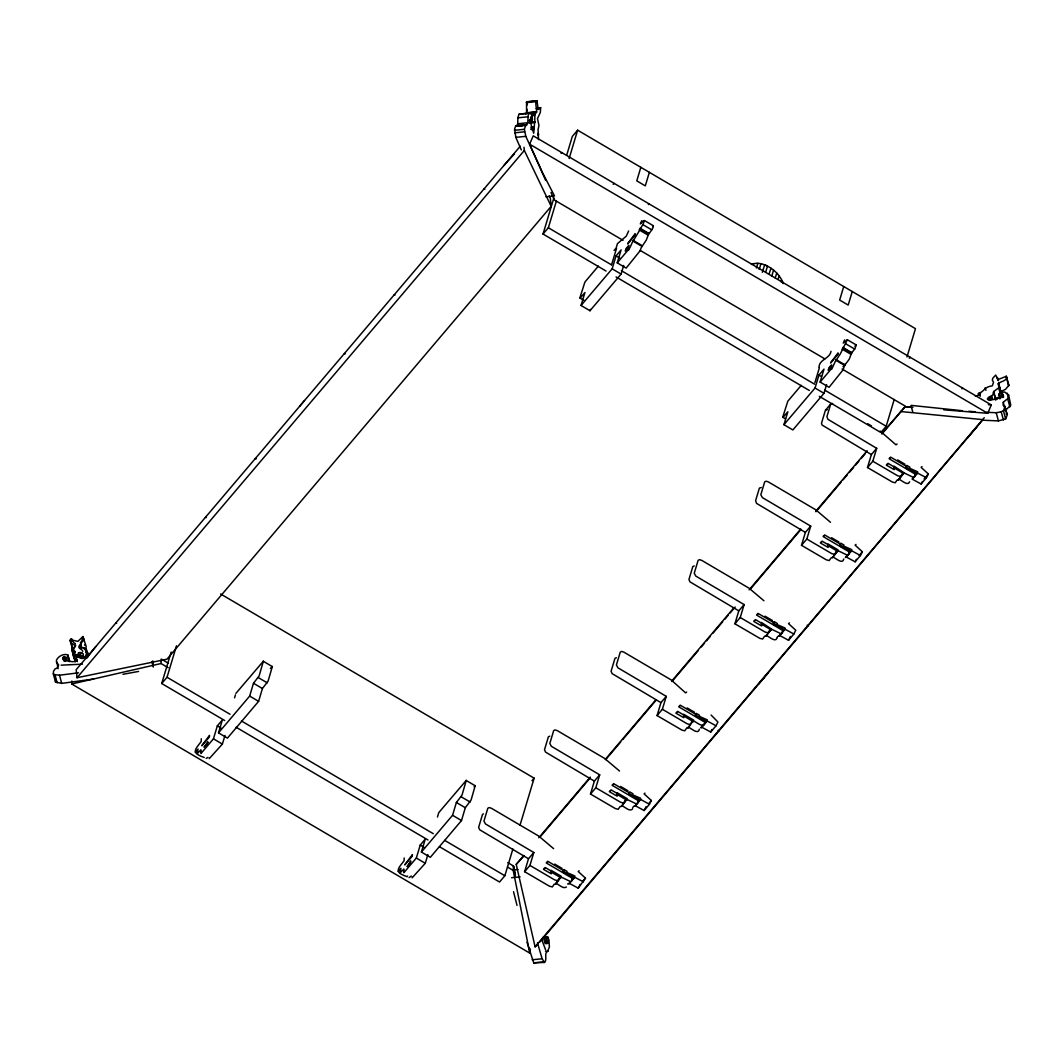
<?xml version="1.0" encoding="UTF-8"?>
<svg xmlns="http://www.w3.org/2000/svg" width="1064" height="1064" viewBox="0 0 1064 1064"><rect width="100%" height="100%" fill="white"/><g stroke="black" fill="none" stroke-linecap="round" stroke-linejoin="round"><path stroke-width="1.5" d="M999.907 398.92L998.803 394.824L1000.16 392.549L1004.602 391.991L1008.592 394.997L1007.661 398.747L1003.312 402.139L1003.153 405.264L1005.054 406.674L1007.262 414.84L1005.64 418.937L998.431 420.905L982.245 420.174M553.626 848.66L538.716 836.065L491.475 808.308L489.227 807.549L487.817 808.228L483.947 821.129L485.49 823.948L533.822 852.49L528.502 858.754L524.619 871.695L549.463 886.219L552.336 886.937L553.945 884.636A3.977 2.514 40.3 0 1 554.118 884.237L555.594 884.024L561.1 877.042L570.384 881.511L571.661 881.019L572.512 878.199A2.74 1.729 40.3 0 1 572.711 877.866L574.281 877.72L574.799 875.951L566.7 872.427L567.019 871.376L563.893 869.541L563.601 870.498M619.501 771.014L604.591 758.406L557.35 730.662L555.102 729.904L553.692 730.569L549.822 743.47L551.365 746.303L599.697 774.831L594.377 781.109L590.493 794.037L615.351 808.574L618.211 809.292L619.82 806.978A3.977 2.514 40.3 0 1 619.993 806.579L621.469 806.379L626.975 799.383L636.259 803.865L637.522 803.426L638.387 800.554A2.74 1.729 40.3 0 1 638.586 800.208L640.156 800.062L640.688 798.306L632.575 794.781L632.894 793.731L629.768 791.882L629.476 792.84M693.555 720.913C696.348 721.977 704.501 729.452 704.966 722.07A2.74 1.729 40.3 0 1 705.166 721.738L706.735 721.578L707.254 719.823L699.154 716.298L699.474 715.247L696.335 713.412L696.056 714.356M764.511 636.232L765.894 636.126L771.4 629.143L780.683 633.612L781.96 633.12L782.811 630.3A2.74 1.729 40.3 0 1 783.011 629.968L784.58 629.822L785.112 628.053L777.013 624.528L777.319 623.477L774.193 621.642L773.9 622.6M831.463 557.576L832.474 557.642L837.98 550.66L847.263 555.142L848.54 554.637L849.391 551.817A2.74 1.729 40.3 0 1 849.591 551.485L851.16 551.338L851.692 549.569L843.579 546.045L843.898 544.994L840.773 543.159L840.48 544.116M897.457 479.784L898.468 479.851L903.988 472.868L913.271 477.337L914.548 476.845L915.386 474.025A2.74 1.729 40.3 0 1 915.599 473.693L917.155 473.533L917.687 471.778L909.587 468.253L909.906 467.202L906.767 465.367L906.488 466.311M407.193 866.575L410.717 860.896L410.478 861.68A4.708 0.971 -59.6 0 1 410.611 861.694L410.558 862.332A4.096 0.851 -59.6 0 1 410.345 862.824L407.312 866.442M206.177 758.433L207.932 757.408M409.068 877.64L411.329 876.018M526.56 113.369L526.56 101.891L537.001 100.681L538.224 109.565L540.685 107.717L540.326 112.451L537.48 118.623L538.956 125.446L538.065 129.555L538.517 139.677M530.311 122.826L534.766 122.32L534.886 114.047C539.195 111.108 533.543 103.833 537.001 100.681M75.079 659.254L74.041 658.39L71.86 649.08C79.906 643.374 70.224 646.247 70.171 640.328L71.301 638.706L73.07 640.275L77.911 641.393L82.939 636.511L84.016 639.557L80.784 643.747L81.888 647.83M74.041 658.39L71.86 649.08M529.154 120.87L532.013 120.591L532.412 119.54L532.146 115.776L530.125 112.864L518.993 114.22L517.809 117.825L517.796 123.757L516.625 126.297M530.125 112.864L528.21 114.752L527.784 122.759L526.614 125.299L517.649 126.044M407.605 876.111L407.1 876.683C393.84 872.148 397.71 869.035 404.067 860.789L404.174 857.956M1005.467 411.276L1003.312 402.139M530.045 948.676L529.779 953.118L71.7 683.992L71.873 681.026M168.179 667.727L161.023 663.524L161.289 659.068L168.445 663.284M529.779 953.118L513.207 870.432L513.46 865.976L507.741 862.625M532.013 120.591L530.697 116.934L530.417 122.267L533.689 133.266L534.633 122.4M58.121 668.658L56.419 660.119C58.334 656.235 63.494 653.416 67.737 654.852L69.732 661.343M82.779 651.407C82.793 649.186 76.555 648.521 79.614 645.117A11.611 6.996 -15.1 0 1 80.106 644.531M1002.767 397.51L1002.115 394.159L1003.365 395.569C999.016 400.17 977.43 402.671 992.938 394.957C992.659 390.408 997.088 389.943 999.442 386.99C994.853 380.832 1006.478 382.814 1006.677 377.095L1006.185 376.337L997.899 379.622L995.718 375.06L992.752 378.265L992.34 380.127L993.537 382.282L992.326 385.846C983.535 387.043 985.211 391.126 978.175 393.64L978.707 394.944L975.382 396.34M521.333 149.931L515.801 137.349L514.604 128.81L515.907 125.632L526.215 125.18M545.965 196.8L554.517 195.949L542.76 173.153L525.789 136.338L524.379 129.316L525.895 124.634M201.282 738.749L201.176 741.581C194.699 749.974 191.041 752.86 204.208 757.488M567.617 883.945L569.173 883.253L578.244 888.174L585.466 878.133L578.231 871.549L579.095 870.778M633.678 806.246L634.836 806.326L640.368 799.33L649.439 804.264L651.341 800.474L644.106 793.89L644.97 793.132M700.75 727.763L706.948 720.86L716.019 725.781L717.921 722.004L711.111 715.035M778.343 635.979L779.26 636.086L784.793 629.09L793.864 634.011L795.766 630.234L788.53 623.65L789.395 622.879M526.986 942.225L533.729 962.854L544.568 962.441C547.574 959.502 543.744 953.038 547.495 951.495L549.41 947.04L548.957 939.858L547.601 936.786L543.332 937.211L546.324 943.462L547.84 943.303C548.598 938.9 547.601 941.959 544.475 941.826M1005.054 406.674L1003.432 410.771L1001.211 411.808L996.223 412.726L986.514 412.287M551.046 870.964L545.18 867.519L544.835 868.277A5.905 3.724 40.3 0 0 544.303 868.251L543.518 869.035A3.418 2.155 40.3 0 0 543.624 869.421L551.312 873.823L551.179 870.352L561.207 876.244L555.594 884.024M616.921 793.305L611.055 789.86L610.709 790.619A5.905 3.724 40.3 0 0 610.177 790.592L609.393 791.39A3.418 2.155 40.3 0 0 609.499 791.776L617.187 796.178L617.053 792.693L627.082 798.585L621.469 806.379M683.5 714.835L677.622 711.39L677.276 712.149A5.905 3.724 40.3 0 0 676.744 712.109L675.973 712.907A3.418 2.155 40.3 0 0 676.079 713.292L683.766 717.695L683.633 714.223L693.648 720.115L688.049 727.896L686.865 727.856M761.345 623.065L755.48 619.62L755.134 620.379A5.905 3.724 40.3 0 0 754.602 620.352L753.817 621.137A3.418 2.155 40.3 0 0 753.924 621.522L761.625 625.938L761.478 622.453L771.334 628.93M827.925 544.582L822.06 541.137L821.714 541.895A5.905 3.724 40.3 0 0 821.182 541.869L820.397 542.653A3.418 2.155 40.3 0 0 820.504 543.052L828.191 547.455L828.058 543.97L838.086 549.862L832.474 557.642M893.92 466.79L888.054 463.332L887.709 464.103A5.905 3.724 40.3 0 0 887.177 464.064L886.405 464.862A3.418 2.155 40.3 0 0 886.498 465.247L894.199 469.65L894.066 466.178L903.908 472.655M547.322 941.547L546.736 938.475L547.601 936.786M55.754 679.417L55.514 681.997L61.712 683.381L93.725 679.032M998.271 383.625L1000.479 391.805L1005.507 389.344L1008.898 385.274L1006.318 376.297M235.876 693.422L263.38 661.17L259.111 675.946L253.485 683.261L249.668 696.082L218.506 732.857L227.457 738.11L258.605 701.336L262.422 688.514L268.062 681.199L272.357 666.503L271.759 666.902M437.437 817.059L438.78 812.617L466.271 780.378L462.002 795.141L456.376 802.469L452.559 815.29L421.397 852.051L430.348 857.305L461.497 820.544L465.314 807.722L471.099 800.008L475.209 785.631L474.092 786.761M224.703 720.541L161.715 683.527L171.158 652.059M161.715 683.527L167.035 677.263L176.478 645.795M195.257 752.235L198.064 749.056L197.305 753.538L200.963 749.827L200.95 750.945A5.652 1.17 -59.6 0 1 200.87 751.251L200.897 753.472A7.847 1.623 -59.6 0 0 201.402 753.006L213.438 738.828L217.322 725.887L222.389 719.902L218.506 732.857M234.546 697.864L235.437 694.898M209.342 758.113A8.352 1.716 -59.6 0 0 209.289 758.592L222.376 744.082L224.97 735.45M606.028 271.041L543.039 234.04L553.905 197.838M566.647 155.344L572.312 136.471L577.632 130.194L915.466 328.67L906.967 356.999M543.039 234.04L548.359 227.763L556.392 201.016M569.134 158.523L577.632 130.194M623.69 265.455L621.097 274.086L589.975 310.728L581.037 305.474L584.947 292.534L580.053 298.226L580 297.468L584.907 282.053L598.367 266.12M398.149 871.429L400.955 868.251L400.197 872.733L403.854 869.035L403.854 870.139A5.652 1.17 -59.6 0 1 403.761 870.458L403.788 872.679A7.847 1.623 -59.6 0 0 404.293 872.214L416.33 858.036L420.214 845.095L425.281 839.11L421.397 852.051M589.975 310.728L590.374 309.438M412.233 877.321A8.352 1.716 -59.6 0 0 412.18 877.787L425.281 863.29L427.861 854.658M611.561 264.896L616.535 248.311M640.834 167.327L636.777 180.867L645.303 185.868L649.359 172.341M581.037 305.474L612.159 268.833L616.043 255.892L621.11 249.907L617.226 262.848L626.164 268.101L640.129 250.732A8.352 1.716 -59.6 0 0 640.501 249.787L640.954 248.298A5.652 1.17 -59.6 0 1 641.073 247.952L646.313 240.052L648.934 233.242M626.337 248.364L626.098 249.136A4.708 0.971 -59.6 0 0 625.832 249.628L625.326 250.811A4.096 0.851 -59.6 0 0 625.299 251.077L628.505 247.314L628.877 245.345L626.337 248.364L628.891 249.854M617.226 262.848L629.196 248.737A7.847 1.623 -59.6 0 0 629.901 247.779L632.016 243.044A5.652 1.17 -59.6 0 1 632.122 242.698C633.506 240.171 652.112 211.031 640.355 223.892L641.752 220.714M439.419 846.691L499.548 882.016L504.855 875.739L512.888 848.992M519.964 825.385L534.128 778.17L220.647 593.991M524.619 871.695L529.938 865.418L533.822 852.49M547.495 862.013L547.721 861.268L563.122 870.325L562.962 871.203A4.296 2.713 40.3 0 1 563.268 871.576L563.614 872.56A6.171 3.897 40.3 0 1 563.455 873.025L546.324 862.997A5.506 3.471 40.3 0 1 546.417 862.545L547.109 862.026M590.493 794.037L595.813 787.772L599.697 774.831M566.434 886.99C563.282 889.491 558.799 884.197 555.78 883.306M753.472 264.351L753.658 263.726A27.837 17.569 40.3 0 0 751.676 264.338M756.358 267.955L757.834 263.34A18.873 11.917 40.3 0 1 760.933 263.739L759.204 269.458M762.329 272.304L764.657 264.87A18.753 11.837 40.3 0 1 767.157 266L767.516 266.186A20.15 12.715 40.3 0 1 770.841 268.141L771.187 268.367M765.668 272.251L767.49 266.173A18.687 11.797 40.3 0 0 764.657 264.87L764.205 264.697A18.74 11.824 40.3 0 0 761.066 263.766L760.654 263.686M613.369 784.354L613.596 783.623L628.997 792.68L628.837 793.544A4.296 2.713 40.3 0 1 629.157 793.93L629.462 795.034A6.171 3.897 40.3 0 1 629.329 795.38L612.199 785.338A5.506 3.471 40.3 0 1 612.292 784.899L612.984 784.381M769.285 273.408L770.961 268.208A18.607 11.744 40.3 0 1 773.568 270.136L773.9 270.402A17.623 11.119 40.3 0 1 776.574 272.876L776.906 273.235M771.772 276.121L773.568 270.136M775.204 277.93L776.773 273.089A17.915 11.305 40.3 0 1 779.127 275.909L778.343 278.542M781.269 282.04L781.654 279.965A21.24 13.406 40.3 0 0 779.353 276.201L779.021 275.749M686.426 728.414L684.777 730.808L681.918 730.09L657.073 715.567L660.943 702.626L666.264 696.361L617.931 667.82L616.402 665L620.272 652.099L621.682 651.421L623.93 652.179L671.171 679.923L685.575 692.877L686.652 692.039M632.309 809.332C629.117 811.832 624.688 806.512 621.655 805.661M632.628 808.268L633.04 806.991M657.073 715.567L662.38 709.289L666.264 696.361M688.049 727.896L690.363 724.664M826.582 384.663L823.988 393.294L792.866 429.936L783.929 424.682L787.852 411.741L782.944 417.434L782.891 416.676L787.799 401.248L801.259 385.328M699.381 729.212C698.21 735.251 690.922 727.949 688.235 727.178M764.245 636.738L762.635 639.038L759.776 638.32L734.918 623.797L738.802 610.856L744.122 604.591L695.789 576.063L694.247 573.23L698.117 560.329L699.527 559.664L701.788 560.409L749.016 588.166L763.925 600.761M734.918 623.797L740.238 617.519L744.122 604.591M819.014 367.279C819.107 359.393 829.84 358.754 831.011 351.306M814.904 382.601L819.44 367.519M843.725 286.535L839.669 300.061L848.194 305.075L852.251 291.536M783.929 424.682L815.051 388.028L818.934 375.087L824.001 369.115L820.118 382.056L829.069 387.309L843.021 369.926A8.352 1.716 -59.6 0 0 843.393 368.995L843.845 367.492A5.652 1.17 -59.6 0 1 843.965 367.147L845.135 364.207L843.007 366.721M757.794 614.114L758.02 613.369L773.435 622.427L773.275 623.304A4.296 2.713 40.3 0 1 773.581 623.677L773.887 624.794A6.171 3.897 40.3 0 1 773.754 625.127L756.624 615.098A5.506 3.471 40.3 0 1 756.717 614.646L757.408 614.141M820.118 382.056L832.168 367.851A7.847 1.623 -59.6 0 0 832.793 366.987L834.908 362.239A5.652 1.17 -59.6 0 1 835.014 361.893L840.254 354.006L847.356 339.735L856.321 345.002L854.698 349.072L851.719 352.796M836.038 359.592L844.976 364.846L849.205 359.26L851.825 352.437M771.4 629.143L765.894 636.126M830.824 558.254L829.215 560.555L826.342 559.85L801.498 545.313L805.381 532.386L810.702 526.108L762.369 497.58L760.827 494.747L764.697 481.846L766.107 481.181L768.354 481.926L815.596 509.683L830.505 522.291M777.053 638.028C775.417 643.055 768.687 636.033 766.08 635.408M777.225 637.442L777.465 636.738M801.498 545.313L806.818 539.049L810.702 526.108M836.144 551.99L834.535 554.291L831.662 553.573L806.818 539.049M896.859 480.369L895.21 482.763L892.35 482.045L867.493 467.522L871.376 454.581L876.696 448.316L827.885 419.309L826.928 416.596L830.705 404.041L832.646 403.442M867.493 467.522L872.812 461.244L876.696 448.316M843.805 558.972C842.675 565.037 835.267 557.629 832.66 556.938M855.975 544.409L855.11 545.167L862.345 551.751L860.444 555.528L851.373 550.607L845.428 557.536M819.32 396.353L880.872 432.516L886.192 426.252L894.212 399.492M903.988 472.868L898.468 479.851M909.64 481.753C907.871 486.7 901.408 479.864 898.668 479.133M72.778 650.011L70.437 639.57M648.827 233.588C649.466 233.827 655.491 224.411 652.644 226.406M85.519 649.599L86.184 646.393L82.832 636.551M71.833 650.224L74.946 652.471L74.134 657.805L77.113 659.587C75.877 663.79 66.088 660.584 62.909 659.427L62.616 658.23L63.973 656.741L64.758 656.674L64.651 657.964L66.207 657.924L68.256 655.889M545.633 180.348L529.646 144.185L533.224 135.82L991.302 404.945L987.725 413.311L943.848 409.826M844.643 339.921L843.247 343.1L847.356 339.735M628.625 230.968L626.284 236.155L617.452 243.629L616.123 248.072L614.088 250.466M89.336 654.706L87.567 652.791M999.774 392.111L999.854 391.924A7.249 4.362 -15.1 0 1 1000.266 391.419L1000.346 391.339M574.44 877.108L583.564 881.91M917.314 472.935L926.438 477.736L928.34 473.946L921.118 467.375L921.969 466.604M578.244 888.174L580.146 884.397M635.048 805.608L644.119 810.529L646.021 806.751M701.628 727.124L710.699 732.045L711.962 729.532M779.473 635.354L788.544 640.289L790.446 636.498M846.053 556.884L855.124 561.805L856.387 559.278M917.381 472.815L912.061 479.079L921.118 484L922.395 481.487M1005.52 410.305L1010.787 405.145L1008.592 394.997M86.038 652.192C87.9 645.981 82.673 651.181 84.362 647.55M88.698 653.828L88.578 654.014A3.325 2.008 -15.1 0 0 88.472 654.28L87.727 653.828L87.315 654.772M534.58 963.452L535.046 962.667M985.118 387.762L985.942 390.355M829.295 367.466L829.002 368.344A4.708 0.971 -59.6 0 0 828.723 368.836L828.218 370.006A4.096 0.851 -59.6 0 0 828.204 370.272C830.784 368.822 834.216 360.856 829.295 367.466L831.849 368.969M830.918 403.748L825.385 410.318L821.514 423.219L822.153 425.095L871.376 454.581M95.773 646.58L86.33 658.51M299.609 406.315L304.503 400.529M758.765 683.952L763.659 678.167M967.495 437.903L977.457 426.145M503.871 165.519L514.378 153.934M520.283 146.207L76.182 669.695L77.02 677.728L166.995 659.188L551.179 206.323L550.341 198.29L549.197 195.922M77.02 677.728L524.326 150.45L523.993 147.244M270.456 668.445L271.2 667.554M532 780.683L534.128 778.17M536.974 944.938L535.099 946.854L516.226 864.367L523.741 855.523M538.77 837.807L590.281 777.092M605.296 759.377L655.743 699.926M671.836 680.947L734.08 607.584M749.109 589.868L800.62 529.154M815.636 511.438L867.147 450.724M882.176 433.008L905.105 406.714L911.662 407.366M524.14 855.789L516.226 864.367M539.94 837.155L590.254 777.851M605.695 759.643L620.724 741.941M622.733 739.56L656.262 700.032M671.983 681.505L698.17 650.636M701.322 646.925L704.461 643.228M706.549 640.754L710.247 636.405M713.013 633.147L722.669 621.762M724.81 619.235L728.029 615.444M730.183 612.904L735.171 607.025M750.572 588.871L801.006 529.42M816.035 511.704L841.012 482.258M843.114 479.798L847.303 474.85M849.298 472.496L853.594 467.428M855.682 464.968L858.954 461.111M861.109 458.584L865.391 453.517M881.883 434.085L905.105 406.714L910.292 407.233M572.366 879.489L574.494 876.989M568.961 883.985L574.281 877.72L563.361 871.296M634.836 806.326L640.156 800.062L629.236 793.651M701.415 727.856L706.735 721.578L695.816 715.168M779.26 636.086L784.58 629.822L773.661 623.398M846.904 556.352L851.16 551.338L840.241 544.928M912.899 478.547L917.155 473.533L906.235 467.123M583.338 880.633L585.466 878.133M649.213 802.988L651.341 800.474M859.153 555.514L862.345 551.751M924.084 478.973L928.34 473.946M644.119 810.529L649.439 804.264M710.699 732.045L716.019 725.781M788.544 640.289L793.864 634.011M855.124 561.805L860.444 555.528M921.118 484L926.438 477.736M535.099 946.854L984.28 417.66M539.781 942.066L982.817 419.841M763.207 678.686L768.128 672.913M1002.035 394.784L999.854 395.582L998.803 394.824M580.159 298.173L583.99 300.42M979.292 393.201L978.787 394.119L979.745 394.332A2.567 1.543 -15.1 0 0 980.13 394.159C982.112 392.496 976.446 392.629 980.037 395.928M561.061 153.269L561.805 152.618M613.197 184.325L614.234 183.42M648.335 204.62L649.146 203.929M909.255 358.262L910.292 357.358M897.085 443.981L896.008 444.832L880.167 431.053M961.976 388.812L962.721 388.161M86.636 653.708L85.439 656.023A13.859 8.339 -15.1 0 1 86.118 656.275M80.319 642.816L81.981 640.714L82.354 637.775M854.884 346.146L856.307 344.989M525.616 114.247L526.294 113.782M825.598 410.012L827.327 409.707M79.84 656.781C90.227 653.695 73.669 649.479 79.694 655.69M466.085 780.417L475.036 785.671M84.428 645.077L85.147 644.691M999.389 397.311L995.851 399.559L993.643 391.392M996.436 398.096L996.795 397.923A7.86 4.735 -15.1 0 0 997.66 397.457M1000.785 391.353L998.577 383.173M890.289 457.866L890.595 457.094L906.009 466.152L905.85 467.016A4.296 2.713 40.3 0 1 906.156 467.402L906.462 468.506A6.171 3.897 40.3 0 1 906.342 468.852L889.198 458.823A5.506 3.471 40.3 0 1 889.291 458.371L889.996 457.853M824.294 535.671L824.6 534.899L840.001 543.943L839.842 544.821A4.296 2.713 40.3 0 1 840.148 545.207L840.467 546.311A6.171 3.897 40.3 0 1 840.334 546.643L823.204 536.615A5.506 3.471 40.3 0 1 823.297 536.176L823.988 535.658M679.869 705.911L680.162 705.139L695.577 714.197L695.417 715.075A4.296 2.713 40.3 0 1 695.723 715.447L696.029 716.551A6.171 3.897 40.3 0 1 695.909 716.897L678.779 706.868A5.506 3.471 40.3 0 1 678.872 706.416L679.563 705.898M88.365 654.772L87.607 654.919A2.567 1.543 -15.1 0 1 87.315 654.772M483.442 813.854L482.497 814.492L478.627 827.393L479.678 829.76L528.502 858.754M1008.393 384.503L1008.898 385.274M88.432 656.009L86.118 656.275M71.7 683.992L161.023 663.524M138.573 671.437L122.945 674.297M77.951 656.461L75.517 656.355M84.282 647.63L80.452 647.976L80.784 643.747M82.487 664.149L61.167 665.16M87.687 657.299L85.585 656.874A15.215 9.164 -15.1 0 0 85.067 656.954L84.269 656.86A11.052 6.663 -15.1 0 1 83.537 656.515L82.181 655.863L81.436 656.821A2.806 1.689 -15.1 0 0 81.901 657.392L86.623 658.217M56.286 661.861L58.68 664.96L56.937 668.165L54.982 668.963L53.546 671.251L53.306 673.831L54.956 674.696L59.504 675.214L78.523 672.82M526.56 101.891L536.549 100.894M526.321 102.636L536.309 101.639M537.786 107.943L540.645 107.664L537.825 108.009M536.083 108.701L539.342 108.462M526.653 112.784L536.642 111.787M526.64 112.997L536.628 111.986M518.993 114.22L536.549 112.358M532.027 114.34L534.886 114.047M531.774 115.75L534.633 115.471M517.809 117.825L527.797 116.814M529.553 119.82L532.412 119.54M517.796 123.757L527.784 122.759M529.207 122.453L534.913 121.881M529.061 122.905L534.766 122.32M515.495 125.924L525.483 124.914M519.471 126.018L522.331 125.725M530.763 127.241L533.623 126.949M514.391 130.313L524.379 129.316M530.856 128.797L533.716 128.518M531.082 129.648L533.942 129.356M514.657 132.814L524.645 131.816M515.801 137.349L525.789 136.338M515.149 869.78L517.995 869.488M511.545 877.72L520.11 876.869M542.76 937.61L547.042 937.185M545.446 937.916L548.293 937.637M543.877 938.767L546.736 938.475M544.01 940.603L546.869 940.323M544.781 941.467L548.013 941.121M545.194 942.451L548.04 942.172M544.981 943.595L547.84 943.303M545.486 951.229L548.346 950.95M532.146 959.768L542.135 958.77L544.568 962.441M533.729 962.854L543.717 961.856M694.207 565.928L692.81 566.593L688.94 579.494L689.977 581.862L738.802 610.856M616.362 657.698L614.952 658.363L611.082 671.264L612.133 673.632L660.943 702.626M549.782 736.168L548.372 736.847L544.502 749.748L545.553 752.102L594.377 781.109M82.819 658.43C79.946 659.161 79.082 656.062 76.262 657.22L75.597 656.408M757.914 263.34L757.435 263.327A21.24 13.406 40.3 0 0 753.911 263.659L753.418 263.779A29.486 18.607 40.3 0 0 751.437 264.431M988.376 404.719L991.302 404.945M912.979 407.366L906.475 406.847L842.05 369.009M962.348 410.731L910.97 405.357L912.806 412.167M968.759 411.263L975.169 411.781M903.788 473.573L902.325 473.786A3.977 2.514 40.3 0 0 902.179 474.105L900.53 476.486L897.67 475.781L872.812 461.244M837.794 551.378L836.317 551.591A3.977 2.514 40.3 0 0 836.171 551.91M771.214 629.861L769.751 630.074A3.977 2.514 40.3 0 0 769.591 630.38L767.955 632.774L765.096 632.056L740.238 617.519M79.547 655.61L75.797 654.533L77.832 656.435M693.369 721.618L691.893 721.831A3.977 2.514 40.3 0 0 691.746 722.15L690.097 724.544L687.238 723.826L662.38 709.289M626.789 800.101L625.313 800.314A3.977 2.514 40.3 0 0 625.167 800.633L623.531 803.014L620.658 802.296L595.813 787.772M560.914 877.76L559.438 877.96A3.977 2.514 40.3 0 0 559.292 878.279L557.656 880.673L554.783 879.955L529.938 865.418M900.423 411.502L982.404 419.588M761.319 487.512L759.377 488.11L755.6 500.665L756.557 503.378L805.381 532.386M1006.025 413.949L1006.876 414.096L1004.669 405.916M75.398 643.547L75.158 643.481A7.661 4.615 -15.1 0 1 74.281 643.108L72.618 641.26M80.079 656.727L82.62 658.27M483.934 189.033L484.865 189.326M394.225 294.781L394.997 295.021M344.377 353.541L345.268 353.82M255.28 458.571L256.171 458.85M205.418 517.33L206.19 517.583M115.71 623.078L116.641 623.371M79.401 654.972L79.507 654.998A2.54 1.529 -15.1 0 1 78.896 654.653L78.696 654.36A4.801 2.886 -15.1 0 1 78.603 653.762L78.537 652.924M87.634 652.737C86.184 652.166 86.118 651.753 85.333 649.599M75.424 651.647L75.158 651.501A7.86 4.735 -15.1 0 1 74.227 650.796L73.562 649.107L75.664 645.622A7.249 4.362 -15.1 0 0 75.544 645.13L75.517 645.05M529.646 144.185L987.725 413.311M644.465 220.527L653.416 225.781M642.856 224.624L651.793 229.877M845.747 343.818L854.698 349.072M639.929 228.201L648.867 233.455M842.821 347.409L851.759 352.663M639.797 228.64L648.734 233.894M842.688 347.848L851.626 353.102M639.118 229.877L648.056 235.131M842.01 349.072L850.961 354.325M633.147 240.384L642.084 245.638M632.947 241.062L641.885 246.316M835.839 360.27L844.776 365.524M623.012 240.318L554.304 199.939L550.966 192.411M640.196 250.412L824.879 358.914M616.043 255.892L619.873 258.14M818.934 375.087L821.488 376.589M548.359 227.763L611.348 264.776M621.363 270.655L814.612 384.197M824.64 390.076L886.192 426.252M612.159 268.833L621.097 274.086M815.051 388.028L823.988 393.294M867.759 423.751L871.429 425.906M616.043 276.933L809.292 390.461M897.604 459.914L904.945 464.223M906.887 469.211L915.359 474.198M783.051 417.367L785.604 418.87M831.609 537.719L838.937 542.028M840.893 547.016L849.365 551.99M765.029 616.189L772.358 620.498M774.313 625.499L782.785 630.473M687.171 707.959L694.513 712.268M696.468 717.269L704.94 722.243M620.605 786.442L627.933 790.751M629.888 795.739L638.36 800.713M263.194 661.223L272.145 666.476M258.286 677.582L267.224 682.835M461.178 796.79L470.128 802.043M253.485 683.261L262.422 688.514M456.376 802.469L465.314 807.722M554.73 864.088L562.058 868.397M564.013 873.398L572.485 878.372M249.668 696.082L258.605 701.336M452.559 815.29L461.497 820.544M507.475 867.067L513.207 870.432M167.035 677.263L230.023 714.263M241.475 720.993L433.287 833.697M444.739 840.414L504.855 875.739M236.155 727.271L427.967 839.962M217.322 725.887L221.152 728.135M420.214 845.095L424.044 847.343M213.438 738.828L222.376 744.082M416.33 858.036L425.281 863.29M894.013 467.828L903.615 473.533M828.005 545.619L837.621 551.338M761.425 624.103L771.041 629.822M683.58 715.873L693.183 721.578M617 794.343L626.616 800.062M551.125 872.001L560.741 877.72M807.217 625.22L807.988 625.925M718.12 730.25L718.892 730.955M524.326 150.45L551.179 206.323M545.566 949.753L541.922 940.124M537.453 942.824L542.135 958.77M1006.185 376.337L1008.699 386.033M1007.196 393.148L1007.927 395.875M1007.661 398.747L1009.869 406.913M1002.873 394.172L1003.618 396.885M1002.315 394.013L1003.046 396.739M997.726 377.959L998.458 380.673M1002.115 394.159L1002.847 396.885M997.101 377.414L997.846 380.127M998.431 383.306L1001.291 393.8M998.777 388.161L1000.24 393.6M999.854 395.582L1000.599 398.295M999.003 393.667L999.734 396.38M1003.432 410.771L1005.64 418.937M1001.211 411.808L1003.419 419.974M993.55 391.871L995.758 400.037M991.794 396.141L992.539 398.867M996.223 412.726L998.431 420.905M990.518 396.899L991.262 399.612M989.587 397.058L990.318 399.771M988.602 397.471L989.334 400.184M979.465 393.121L980.21 395.848M151.833 661.648L153.309 667.088M86.078 648.508L87.235 652.631M85.945 649.053L87.062 653.136M85.359 649.386L86.463 653.376M71.301 638.706L72.153 641.459M76.608 658.895L77.34 661.622M75.863 658.563L76.595 661.276M70.171 640.328L72.379 648.495M74.985 658.47L75.73 661.196M74.134 657.805L75.238 661.888M67.737 654.852L69.572 661.662M67.75 657.073L68.854 661.156M66.207 657.924L66.952 660.651M64.651 656.541L65.502 659.401M64.465 657.299L65.569 661.382M63.973 656.741L65.077 660.824M63.148 657.286L64.252 661.369M59.504 675.214L61.712 683.381M54.956 674.696L57.163 682.862M53.306 673.831L55.514 681.997M517.011 905.371L513.526 891.725M515.176 874.435L513.46 865.976L515.415 875.712M526.986 101.559L527.132 105.03M527.079 111.121L527.026 110.842A7.661 2.461 84.3 0 1 526.866 109.619L526.813 109.087M152.817 660.85L153.296 665.106M76.635 654.719L76.714 654.972A4.615 2.78 -15.1 0 0 77.047 655.464L78.364 655.889A7.129 4.296 -15.1 0 0 79.055 655.916M781.88 280.404A28.036 17.689 40.3 0 1 783.157 283.383M781.96 280.537A29.486 18.607 40.3 0 1 783.21 283.556M80.452 654.719A5.001 3.006 -15.1 0 1 80.438 654.28L81.409 653.216A2.86 1.729 -15.1 0 1 81.888 653.083M204.195 747.034L207.453 743.616A4.096 0.851 -59.6 0 0 207.666 743.138L207.812 741.701L204.195 747.034M635.142 234.559L635.075 234.865A8.299 1.716 -59.6 0 1 634.929 235.344L627.627 243.962A7.661 1.583 -59.6 0 1 627.747 243.55L635.155 233.694L635.142 234.559M838.033 353.767L837.966 354.073A8.299 1.716 -59.6 0 1 837.82 354.551L830.651 363.024A7.661 1.583 -59.6 0 1 830.638 362.757L838.046 352.902L838.033 353.767M538.557 134.264L538.357 135.367L537.985 134.796A2.567 0.825 84.3 0 1 537.932 134.37L538.078 133.426L538.557 134.264M209.435 736.368L209.329 736.767A7.661 1.583 -59.6 0 1 209.196 737.206L201.907 745.771A8.299 1.716 -59.6 0 1 202.04 745.305L209.515 735.424L209.435 736.368M412.327 855.562L412.22 855.975A7.661 1.583 -59.6 0 1 412.087 856.414L404.812 864.966A8.299 1.716 -59.6 0 1 404.945 864.513L412.42 854.618L412.327 855.562M207.706 742.486A4.708 0.971 -59.6 0 0 207.6 742.473"/></g></svg>
